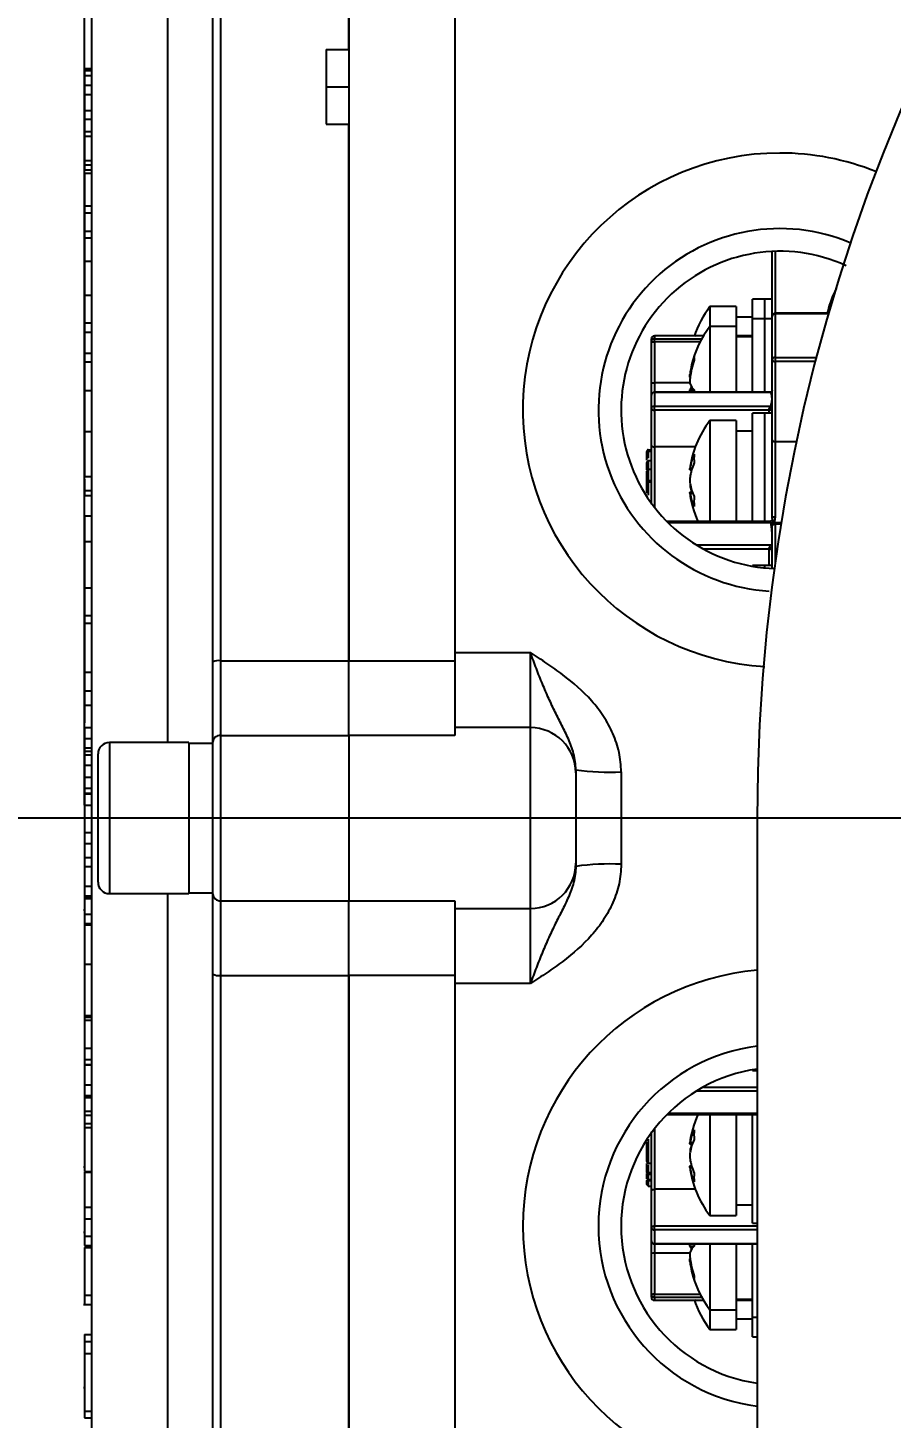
# Model space of a CAD drawing. Header units: millimetres. Extents: x 2928 to 3086, y 1537 to 1648.
# Drawn here: x 3027.52 to 3033.23, y 1616.16 to 1625.36 of the extents above; entities that cross this region are included whole.
import ezdxf

# ---------------------------------------------------------------- set-up
doc = ezdxf.new("R2010")
doc.units = ezdxf.units.MM
doc.layers.add('标注层', color=4, linetype='Continuous', lineweight=25)
doc.styles.get("Standard").update_dxf_attribs({"font": 'arial.ttf'})
doc.dimstyles.new('ISO-25', dxfattribs={"dimtxt": 2.5, "dimasz": 2.5, "dimexe": 1.25, "dimexo": 0.625, "dimtad": 1, "dimtxsty": 'Standard', "dimcen": 2.5, "dimadec": 0, "dimazin": 0, "dimtfac": 1, "dimtmove": 0, "dimatfit": 3, "dimfxl": 0, "dimarcsym": 0})

# ---------------------------------------------------------------- blocks, each defined once
blk = doc.blocks.new('*D29')
at = {"layer": 'Defpoints', "color": 0, "transparency": 16777216}
for p in [(3044.3443, 1629.1694), (3022.9219, 1620.1319), (3044.3443, 1620.1319)]:
    blk.add_point(p, dxfattribs=at)
at = {"layer": '标注层', "color": 0, "lineweight": -2, "transparency": 16777216}
for p, q in [((3022.9219, 1633.2494), (3022.9219, 1637.3294)), ((3044.3443, 1629.1694), (3020.9219, 1629.1694)), ((3022.9219, 1629.1694), (3022.9219, 1627.9616)), ((3022.9219, 1620.1319), (3022.9219, 1621.3396)), ((3044.3443, 1620.1319), (3020.9219, 1620.1319)), ((3022.9219, 1616.0519), (3022.9219, 1611.9719))]:
    blk.add_line(p, q, dxfattribs=at)
at = {"layer": '标注层', "color": 0, "transparency": 16777216}
for points in [[(3022.2419, 1633.2494), (3023.6019, 1633.2494), (3022.9219, 1629.1694)], [(3022.2419, 1616.0519), (3023.6019, 1616.0519), (3022.9219, 1620.1319)]]:
    blk.add_solid(points, dxfattribs=at)
at = {"layer": '标注层', "color": 0, "transparency": 16777216, "insert": (3022.9219, 1624.6506), "char_height": 3.5, "attachment_point": 5}
blk.add_mtext('90', dxfattribs=at)
blk = doc.blocks.new('*D30')
at = {"layer": 'Defpoints', "color": 0, "transparency": 16777216}
for p in [(3064.2143, 1637.0292), (3027.8943, 1620.2181), (3064.2143, 1619.5615)]:
    blk.add_point(p, dxfattribs=at)
at = {"layer": '标注层', "color": 0, "lineweight": -2, "transparency": 16777216}
for p, q in [((3027.8943, 1620.2181), (3027.8943, 1639.0292)), ((3064.2143, 1619.5615), (3064.2143, 1639.0292)), ((3031.9743, 1637.0292), (3060.1343, 1637.0292))]:
    blk.add_line(p, q, dxfattribs=at)
at = {"layer": '标注层', "color": 0, "transparency": 16777216}
for points in [[(3031.9743, 1637.7092), (3031.9743, 1636.3492), (3027.8943, 1637.0292)], [(3060.1343, 1637.7092), (3060.1343, 1636.3492), (3064.2143, 1637.0292)]]:
    blk.add_solid(points, dxfattribs=at)
at = {"layer": '标注层', "color": 0, "transparency": 16777216, "insert": (3046.0543, 1640.3414), "char_height": 3.5, "attachment_point": 5}
blk.add_mtext('365', dxfattribs=at)
blk = doc.blocks.new('*D31')
at = {"layer": 'Defpoints', "color": 0, "transparency": 16777216}
for p in [(3044.3443, 1620.1319), (3022.8431, 1599.1319), (3044.3443, 1599.1319)]:
    blk.add_point(p, dxfattribs=at)
at = {"layer": '标注层', "color": 0, "lineweight": -2, "transparency": 16777216}
for p, q in [((3044.3443, 1620.1319), (3020.8431, 1620.1319)), ((3022.8431, 1616.0519), (3022.8431, 1612.9429)), ((3022.8431, 1603.2119), (3022.8431, 1606.3209)), ((3044.3443, 1599.1319), (3020.8431, 1599.1319))]:
    blk.add_line(p, q, dxfattribs=at)
at = {"layer": '标注层', "color": 0, "transparency": 16777216}
for points in [[(3022.1631, 1616.0519), (3023.5231, 1616.0519), (3022.8431, 1620.1319)], [(3022.1631, 1603.2119), (3023.5231, 1603.2119), (3022.8431, 1599.1319)]]:
    blk.add_solid(points, dxfattribs=at)
at = {"layer": '标注层', "color": 0, "transparency": 16777216, "insert": (3022.8431, 1609.6319), "char_height": 3.5, "attachment_point": 5}
blk.add_mtext('210', dxfattribs=at)

msp = doc.modelspace()

# ---------------------------------------------------------------- linework, layer by layer
at = {"color": 7, "linetype": 'Continuous', "lineweight": 25}
for p, q in [((3028.7443, 1621.1654), (3028.7443, 1626.8529)), ((3028.7943, 1626.9023), (3028.7943, 1621.173)), ((3029.6443, 1626.9023), (3029.6443, 1621.173)), ((3029.6443, 1625.2167), (3029.6443, 1626.9023)), ((3030.3443, 1626.9023), (3030.3443, 1621.173)), ((3028.4443, 1626.3819), (3028.4443, 1620.6319)), ((3027.9443, 1620.1319), (3027.9443, 1625.8819)), ((3029.4943, 1625.2167), (3029.6443, 1625.2167)), ((3029.4943, 1625.2167), (3029.4943, 1624.7218)), ((3027.9443, 1625.0894), (3027.888, 1625.0894)), ((3027.8943, 1625.088), (3027.9443, 1625.088)), ((3027.8943, 1625.088), (3027.8943, 1625.0786)), ((3027.8943, 1625.0786), (3027.9443, 1625.0786)), ((3027.8943, 1625.0786), (3027.8943, 1625.0457)), ((3027.8943, 1625.0457), (3027.8943, 1624.9802)), ((3027.8943, 1625.0457), (3027.9443, 1625.0457)), ((3027.8943, 1624.9802), (3027.9443, 1624.9802)), ((3027.8943, 1624.9802), (3027.8943, 1624.9192)), ((3027.8943, 1624.9192), (3027.9443, 1624.9192)), ((3027.8943, 1624.9192), (3027.8943, 1624.8128)), ((3029.4943, 1624.9689), (3029.6443, 1624.9689)), ((3027.8943, 1624.8128), (3027.9443, 1624.8128)), ((3027.8943, 1624.8128), (3027.8943, 1624.755)), ((3027.8943, 1624.755), (3027.9443, 1624.755)), ((3027.8943, 1624.755), (3027.8943, 1624.6743)), ((3029.4943, 1624.7218), (3029.6443, 1624.7218)), ((3029.6443, 1621.173), (3029.6443, 1624.7218)), ((3027.8943, 1624.6743), (3027.8943, 1624.6437)), ((3027.8943, 1624.6743), (3027.9443, 1624.6743)), ((3027.8943, 1624.6437), (3027.8943, 1624.4829)), ((3027.8943, 1624.6437), (3027.9443, 1624.6437)), ((3027.8943, 1624.4829), (3027.9443, 1624.4829)), ((3027.8943, 1624.4829), (3027.8943, 1624.4549)), ((3027.8943, 1624.4549), (3027.9443, 1624.4549)), ((3027.8943, 1624.4549), (3027.8943, 1624.4193)), ((3027.9443, 1624.4193), (3027.888, 1624.4193)), ((3027.8943, 1624.399), (3027.9443, 1624.399)), ((3027.8943, 1624.1825), (3027.9443, 1624.1825)), ((3027.8943, 1624.1825), (3027.8943, 1624.1359)), ((3027.8943, 1624.1359), (3027.9443, 1624.1359)), ((3027.8943, 1624.1359), (3027.8943, 1624.0156)), ((3027.8943, 1624.0156), (3027.9443, 1624.0156)), ((3027.8943, 1624.0156), (3027.8943, 1623.9709)), ((3027.8943, 1623.9709), (3027.9443, 1623.9709)), ((3027.8943, 1623.9709), (3027.8943, 1623.8171)), ((3027.8943, 1623.9274), (3027.888, 1623.9274)), ((3027.888, 1623.9038), (3027.8943, 1623.9038)), ((3032.4443, 1623.4708), (3032.4443, 1623.8807)), ((3032.4643, 1623.8815), (3032.4643, 1623.4719)), ((3027.8943, 1623.8171), (3027.8943, 1623.5907)), ((3027.8943, 1623.8171), (3027.9443, 1623.8171)), ((3027.8943, 1623.5907), (3027.9443, 1623.5907)), ((3027.8943, 1623.5907), (3027.8943, 1623.4078)), ((3032.2043, 1623.5155), (3032.0319, 1623.5155)), ((3032.0319, 1623.5155), (3032.0319, 1623.3851)), ((3032.2043, 1623.5155), (3032.2043, 1623.3851)), ((3032.3943, 1623.5655), (3032.3143, 1623.5655)), ((3032.3143, 1623.4351), (3032.3143, 1623.5655)), ((3032.4443, 1623.5655), (3032.3943, 1623.5655)), ((3032.3943, 1623.4351), (3032.3943, 1623.5655)), ((3032.3143, 1623.4455), (3032.2043, 1623.4455)), ((3032.3943, 1623.4351), (3032.3143, 1623.4351)), ((3032.3143, 1622.9498), (3032.3143, 1623.4351)), ((3032.4443, 1623.4351), (3032.3943, 1623.4351)), ((3032.3943, 1623.413), (3032.3943, 1623.4351)), ((3032.3943, 1622.9498), (3032.3943, 1623.4351)), ((3032.3943, 1622.9498), (3032.3943, 1623.413)), ((3032.4443, 1623.4519), (3032.4443, 1623.4708)), ((3032.4443, 1623.1652), (3032.4443, 1623.4519)), ((3032.8184, 1623.4719), (3032.4643, 1623.4719)), ((3032.4643, 1623.4719), (3032.4643, 1623.4674)), ((3032.4643, 1623.4674), (3032.4643, 1623.1794)), ((3032.8171, 1623.4674), (3032.4643, 1623.4674)), ((3027.8943, 1623.4078), (3027.9443, 1623.4078)), ((3027.8943, 1623.4078), (3027.8943, 1623.3457)), ((3027.8943, 1623.3457), (3027.9443, 1623.3457)), ((3027.8943, 1623.3457), (3027.8943, 1623.2067)), ((3031.9888, 1623.3226), (3031.6643, 1623.3226)), ((3031.6643, 1623.3226), (3031.6643, 1623.3036)), ((3031.9887, 1623.3226), (3031.6643, 1623.3226)), ((3031.6643, 1623.3226), (3031.6643, 1623.3226)), ((3032.2043, 1623.3851), (3032.0319, 1623.3851)), ((3032.0319, 1623.3851), (3032.0319, 1622.9498)), ((3032.2043, 1623.3851), (3032.2043, 1622.9498)), ((3032.3143, 1623.3226), (3032.2043, 1623.3226)), ((3032.3143, 1623.3226), (3032.2043, 1623.3226)), ((3031.6443, 1623.2838), (3031.6443, 1623.3026)), ((3031.6443, 1623.0123), (3031.6443, 1623.2838)), ((3031.6643, 1623.2827), (3031.6643, 1623.3036)), ((3031.6643, 1623.3036), (3031.9777, 1623.3036)), ((3031.6643, 1623.2827), (3031.6643, 1623.0112)), ((3031.9664, 1623.2827), (3031.6643, 1623.2827)), ((3032.3143, 1623.3151), (3032.2043, 1623.3151)), ((3027.8943, 1623.2067), (3027.8943, 1623.1496)), ((3027.8943, 1623.2067), (3027.9443, 1623.2067)), ((3027.8943, 1623.1496), (3027.9443, 1623.1496)), ((3027.8943, 1623.1496), (3027.8943, 1622.9597)), ((3032.4443, 1622.6339), (3032.4443, 1623.1652)), ((3032.4643, 1623.1794), (3032.4643, 1623.1526)), ((3032.4643, 1623.1794), (3032.7377, 1623.1794)), ((3032.4643, 1623.1526), (3032.4643, 1622.6213)), ((3032.7307, 1623.1526), (3032.4643, 1623.1526)), ((3031.8991, 1623.0483), (3031.9008, 1623.0483)), ((3031.9, 1623.069), (3031.9039, 1623.069)), ((3027.8943, 1622.9597), (3027.9443, 1622.9597)), ((3027.8943, 1622.9597), (3027.8943, 1622.6884)), ((3031.6443, 1622.9291), (3031.6443, 1623.0123)), ((3031.6643, 1623.0112), (3031.6643, 1622.9498)), ((3031.8989, 1623.0112), (3031.6643, 1623.0112)), ((3031.9, 1622.9661), (3031.9263, 1622.9661)), ((3031.6443, 1622.8396), (3031.6443, 1622.9298)), ((3032.4295, 1622.9498), (3031.6643, 1622.9498)), ((3031.6643, 1622.9474), (3031.6643, 1622.9498)), ((3031.6643, 1622.9474), (3031.6643, 1622.8567)), ((3032.4354, 1622.9474), (3031.6643, 1622.9474)), ((3031.6443, 1622.5974), (3031.6443, 1622.8396)), ((3031.6643, 1622.8305), (3031.6643, 1622.8567)), ((3031.6643, 1622.8567), (3032.4354, 1622.8567)), ((3032.4243, 1622.8305), (3031.6643, 1622.8305)), ((3031.6643, 1622.8305), (3031.6643, 1622.5883)), ((3032.3943, 1622.8113), (3032.3143, 1622.8113)), ((3032.3143, 1622.0933), (3032.3143, 1622.8113)), ((3032.4443, 1622.8113), (3032.3943, 1622.8113)), ((3032.3943, 1622.6957), (3032.3943, 1622.8113)), ((3032.3943, 1622.0933), (3032.3943, 1622.8113)), ((3032.4243, 1622.8305), (3032.4243, 1622.8395)), ((3032.4243, 1622.8113), (3032.4243, 1622.8305)), ((3027.8943, 1622.6884), (3027.9443, 1622.6884)), ((3027.8943, 1622.6884), (3027.8943, 1622.391)), ((3032.2043, 1622.7613), (3032.0319, 1622.7613)), ((3032.0319, 1622.7613), (3032.0319, 1622.0933)), ((3032.2043, 1622.7613), (3032.2043, 1622.0933)), ((3032.3143, 1622.6913), (3032.2043, 1622.6913)), ((3032.3943, 1622.0933), (3032.3943, 1622.6957)), ((3031.6443, 1622.2077), (3031.6443, 1622.5974)), ((3031.6643, 1622.5883), (3031.6643, 1622.1888)), ((3031.9352, 1622.5883), (3031.6643, 1622.5883)), ((3032.4443, 1622.1186), (3032.4443, 1622.6339)), ((3032.4643, 1622.6213), (3032.4643, 1622.1258)), ((3032.6053, 1622.6213), (3032.4643, 1622.6213)), ((3031.6243, 1622.5684), (3031.6204, 1622.5676)), ((3031.6243, 1622.5684), (3031.6443, 1622.5684)), ((3031.6243, 1622.5602), (3031.6443, 1622.5602)), ((3031.6443, 1622.4944), (3031.6243, 1622.4944)), ((3031.6243, 1622.4398), (3031.6143, 1622.4268)), ((3031.6143, 1622.3595), (3031.6143, 1622.4268)), ((3031.6243, 1622.4398), (3031.6243, 1622.3652)), ((3031.6243, 1622.4398), (3031.6443, 1622.4398)), ((3031.8986, 1622.4358), (3031.911, 1622.4358)), ((3031.9, 1622.4458), (3031.9141, 1622.4458)), ((3027.8943, 1622.391), (3027.9443, 1622.391)), ((3027.8943, 1622.3734), (3027.8943, 1622.2993)), ((3031.6243, 1622.3652), (3031.6205, 1622.3645)), ((3031.6243, 1622.3652), (3031.6443, 1622.3652)), ((3031.6243, 1622.3575), (3031.6443, 1622.3575)), ((3031.9016, 1622.3358), (3031.9, 1622.3358)), ((3027.8943, 1622.2993), (3027.9443, 1622.2993)), ((3027.8943, 1622.265), (3027.9443, 1622.265)), ((3031.9158, 1622.2868), (3031.8986, 1622.2868)), ((3031.9189, 1622.2791), (3031.9, 1622.2791)), ((3027.8943, 1622.1319), (3027.8943, 1621.962)), ((3027.8943, 1622.1319), (3027.9443, 1622.1319)), ((3032.4643, 1622.1258), (3032.457, 1622.079)), ((3032.4248, 1622.0933), (3031.748, 1622.0933)), ((3032.4354, 1622.0855), (3031.7557, 1622.0855)), ((3032.4248, 1622.0933), (3032.4243, 1622.0932)), ((3032.4443, 1622.1129), (3032.4443, 1622.1186)), ((3032.4443, 1621.7831), (3032.4443, 1622.0662)), ((3032.5045, 1622.0862), (3032.4643, 1622.0862)), ((3032.4643, 1622.0862), (3032.4643, 1622.0753)), ((3032.4643, 1622.0753), (3032.4643, 1621.8247)), ((3032.5027, 1622.0753), (3032.4643, 1622.0753)), ((3027.8943, 1621.962), (3027.9443, 1621.962)), ((3027.8943, 1621.962), (3027.8943, 1621.6546)), ((3031.9424, 1621.9386), (3032.4354, 1621.9386)), ((3032.4243, 1621.9118), (3031.9884, 1621.9118)), ((3032.4243, 1621.9118), (3032.4243, 1621.9191)), ((3032.4243, 1621.8021), (3032.4243, 1621.9118)), ((3032.3943, 1621.8021), (3032.3143, 1621.8021)), ((3032.3143, 1621.7974), (3032.3143, 1621.8021)), ((3032.4443, 1621.8021), (3032.3943, 1621.8021)), ((3032.3943, 1621.7867), (3032.3943, 1621.8021)), ((3027.8943, 1621.6546), (3027.9443, 1621.6546)), ((3027.8943, 1621.6546), (3027.8943, 1621.4711)), ((3027.8943, 1621.4711), (3027.9443, 1621.4711)), ((3027.8943, 1621.4711), (3027.8943, 1621.4205)), ((3027.8943, 1621.4205), (3027.8943, 1621.0978)), ((3027.8943, 1621.4205), (3027.9443, 1621.4205)), ((3030.3443, 1621.2268), (3030.8443, 1621.2268)), ((3030.8443, 1620.7299), (3030.8443, 1621.2268)), ((3028.7443, 1620.6335), (3028.7443, 1621.1654)), ((3028.7943, 1621.173), (3028.7943, 1620.6791)), ((3028.7943, 1621.173), (3029.6443, 1621.173)), ((3029.6443, 1621.173), (3030.3443, 1621.173)), ((3029.6443, 1620.6791), (3029.6443, 1621.173)), ((3030.3443, 1621.173), (3030.3443, 1620.6791)), ((3027.8943, 1621.0978), (3027.9443, 1621.0978)), ((3027.8943, 1621.0978), (3027.8943, 1620.9743)), ((3027.8943, 1620.9743), (3027.9443, 1620.9743)), ((3027.888, 1620.9192), (3027.8943, 1620.9192)), ((3027.8943, 1620.901), (3027.8943, 1620.8967)), ((3027.8943, 1620.8792), (3027.9443, 1620.8792)), ((3027.8943, 1620.7306), (3027.8943, 1620.6578)), ((3027.8943, 1620.7306), (3027.9443, 1620.7306)), ((3027.8943, 1620.6578), (3027.9443, 1620.6578)), ((3027.8943, 1620.6578), (3027.8943, 1620.5962)), ((3028.7943, 1620.6791), (3028.7943, 1619.5847)), ((3028.7943, 1620.6791), (3029.6443, 1620.6791)), ((3030.3443, 1620.6791), (3029.6443, 1620.6791)), ((3029.6443, 1620.6791), (3029.6443, 1619.5847)), ((3030.8443, 1620.7299), (3030.3443, 1620.7299)), ((3030.8443, 1619.5339), (3030.8443, 1620.7299)), ((3027.8943, 1620.5962), (3027.9443, 1620.5962)), ((3027.8943, 1620.5962), (3027.8943, 1620.5503)), ((3027.8943, 1620.5787), (3027.8943, 1620.5737)), ((3027.8943, 1620.5737), (3027.9443, 1620.5737)), ((3028.5843, 1620.6319), (3028.0593, 1620.6319)), ((3028.0593, 1620.6319), (3028.0593, 1619.6319)), ((3028.5843, 1620.6319), (3028.5843, 1619.6319)), ((3028.7443, 1620.6259), (3028.5843, 1620.6259)), ((3028.7443, 1619.6303), (3028.7443, 1620.6335)), ((3027.8943, 1620.5503), (3027.9443, 1620.5503)), ((3027.8943, 1620.5503), (3027.8943, 1620.4807)), ((3027.8943, 1620.4807), (3027.9443, 1620.4807)), ((3027.8943, 1620.4807), (3027.8943, 1620.4029)), ((3027.9843, 1619.7069), (3027.9843, 1620.5569)), ((3027.8943, 1620.4029), (3027.9443, 1620.4029)), ((3027.8943, 1620.4029), (3027.8943, 1620.3293)), ((3031.1443, 1620.4517), (3031.1443, 1620.4309)), ((3031.1443, 1620.4309), (3031.1443, 1619.8329)), ((3031.4443, 1620.4376), (3031.4443, 1619.8261)), ((3027.8943, 1620.3293), (3027.9443, 1620.3293)), ((3027.8943, 1620.3293), (3027.8943, 1620.2976)), ((3027.8943, 1620.2976), (3027.8943, 1620.2915)), ((3027.8943, 1620.2976), (3027.9443, 1620.2976)), ((3027.8943, 1620.2915), (3027.8943, 1620.2181)), ((3027.8943, 1620.2915), (3027.9443, 1620.2915)), ((3027.8943, 1620.2181), (3027.9443, 1620.2181)), ((3027.8943, 1620.2181), (3027.8943, 1620.0362)), ((3027.9443, 1614.3819), (3027.9443, 1620.1319)), ((3032.3443, 1620.1319), (3032.3443, 1601.1319)), ((3027.8943, 1620.0362), (3027.9443, 1620.0362)), ((3027.8943, 1620.0362), (3027.8943, 1619.9628)), ((3027.8943, 1619.9628), (3027.9443, 1619.9628)), ((3027.8943, 1619.9628), (3027.8943, 1619.87)), ((3027.8943, 1619.87), (3027.9443, 1619.87)), ((3027.8943, 1619.87), (3027.8943, 1619.812)), ((3031.1443, 1619.8329), (3031.1443, 1619.812)), ((3027.8943, 1619.812), (3027.8943, 1619.6802)), ((3027.8943, 1619.812), (3027.9443, 1619.812)), ((3027.8943, 1619.6802), (3027.9443, 1619.6802)), ((3027.8943, 1619.6802), (3027.8943, 1619.617)), ((3027.8943, 1619.617), (3027.9443, 1619.617)), ((3027.8943, 1619.617), (3027.8943, 1619.6061)), ((3027.8943, 1619.6061), (3027.9443, 1619.6061)), ((3027.8943, 1619.6061), (3027.8943, 1619.5998)), ((3027.8943, 1619.5998), (3027.9443, 1619.5998)), ((3027.8943, 1619.5998), (3027.8943, 1619.4968)), ((3028.0593, 1619.6319), (3028.5843, 1619.6319)), ((3028.4443, 1619.6319), (3028.4443, 1613.8819)), ((3028.5843, 1619.6379), (3028.7443, 1619.6379)), ((3028.7443, 1619.0983), (3028.7443, 1619.6303)), ((3028.7943, 1619.5847), (3029.6443, 1619.5847)), ((3028.7943, 1619.5847), (3028.7943, 1619.0907)), ((3029.6443, 1619.5847), (3030.3443, 1619.5847)), ((3029.6443, 1619.0907), (3029.6443, 1619.5847)), ((3030.3443, 1619.5847), (3030.3443, 1619.0907)), ((3027.8943, 1619.5222), (3027.888, 1619.5222)), ((3027.8943, 1619.4968), (3027.9443, 1619.4968)), ((3027.8943, 1619.4968), (3027.8943, 1619.4335)), ((3030.3443, 1619.5339), (3030.8443, 1619.5339)), ((3030.8443, 1619.037), (3030.8443, 1619.5339)), ((3027.8943, 1619.4335), (3027.9443, 1619.4335)), ((3027.8943, 1619.4335), (3027.8943, 1619.4263)), ((3027.8943, 1619.4263), (3027.9443, 1619.4263)), ((3027.8943, 1619.4263), (3027.8943, 1619.1653)), ((3027.8943, 1619.1653), (3027.9443, 1619.1653)), ((3027.8943, 1619.1653), (3027.8943, 1618.8249)), ((3028.7443, 1613.4109), (3028.7443, 1619.0983)), ((3028.7943, 1619.0907), (3029.6443, 1619.0907)), ((3028.7943, 1619.0907), (3028.7943, 1613.3615)), ((3030.3443, 1619.0907), (3029.6443, 1619.0907)), ((3029.6443, 1619.0907), (3029.6443, 1613.3615)), ((3029.6443, 1615.542), (3029.6443, 1619.0907)), ((3030.3443, 1619.0907), (3030.3443, 1613.3615)), ((3030.8443, 1619.037), (3030.3443, 1619.037)), ((3027.8943, 1618.8249), (3027.9443, 1618.8249)), ((3027.8943, 1618.8249), (3027.8943, 1618.8139)), ((3027.8943, 1618.8139), (3027.9443, 1618.8139)), ((3027.8943, 1618.8139), (3027.8943, 1618.7938)), ((3027.8943, 1618.7938), (3027.9443, 1618.7938)), ((3027.8943, 1618.7938), (3027.8943, 1618.6104)), ((3027.8943, 1618.6104), (3027.9443, 1618.6104)), ((3027.8943, 1618.6104), (3027.8943, 1618.5351)), ((3027.8943, 1618.5351), (3027.9443, 1618.5351)), ((3027.8943, 1618.5351), (3027.8943, 1618.5023)), ((3027.8943, 1618.5023), (3027.9443, 1618.5023)), ((3027.8943, 1618.5023), (3027.8943, 1618.4994)), ((3027.8943, 1618.4994), (3027.9443, 1618.4994)), ((3027.8943, 1618.4994), (3027.8943, 1618.3663)), ((3032.3143, 1618.4617), (3032.3143, 1618.4663)), ((3032.3143, 1618.4617), (3032.3443, 1618.4617)), ((3027.8943, 1618.3663), (3027.9443, 1618.3663)), ((3027.8943, 1618.3663), (3027.8943, 1618.2969)), ((3027.8943, 1618.2969), (3027.9443, 1618.2969)), ((3027.8943, 1618.2969), (3027.8943, 1618.2838)), ((3027.8943, 1618.2838), (3027.9443, 1618.2838)), ((3027.8943, 1618.2838), (3027.8943, 1618.1921)), ((3032.3443, 1618.3252), (3031.9424, 1618.3252)), ((3031.9884, 1618.352), (3032.3443, 1618.352)), ((3027.8943, 1618.1921), (3027.9443, 1618.1921)), ((3027.8943, 1618.1921), (3027.8943, 1618.1655)), ((3031.748, 1618.1705), (3032.3443, 1618.1705)), ((3031.7557, 1618.1783), (3032.3443, 1618.1783)), ((3032.0319, 1618.1705), (3032.0319, 1617.5024)), ((3032.2043, 1618.1705), (3032.2043, 1617.5024)), ((3032.3143, 1617.4524), (3032.3143, 1618.1705)), ((3027.8943, 1618.1655), (3027.9443, 1618.1655)), ((3027.8943, 1618.1655), (3027.8943, 1618.1113)), ((3027.8943, 1618.1113), (3027.9443, 1618.1113)), ((3027.8943, 1618.1113), (3027.8943, 1618.0846)), ((3027.8943, 1618.0846), (3027.9443, 1618.0846)), ((3027.8943, 1618.0846), (3027.8943, 1617.7923)), ((3031.6443, 1617.6664), (3031.6443, 1618.0558)), ((3031.6643, 1618.075), (3031.6643, 1617.6755)), ((3031.9, 1617.9847), (3031.9189, 1617.9847)), ((3031.8986, 1617.977), (3031.9158, 1617.977)), ((3031.9, 1617.928), (3031.9016, 1617.928)), ((3027.8943, 1617.8217), (3027.888, 1617.8217)), ((3031.6143, 1617.7931), (3031.6143, 1617.8467)), ((3031.6243, 1617.849), (3031.6443, 1617.849)), ((3031.6243, 1617.8381), (3031.6243, 1617.786)), ((3031.911, 1617.8279), (3031.8986, 1617.8279)), ((3031.9141, 1617.818), (3031.9, 1617.818)), ((3027.8943, 1617.7923), (3027.9443, 1617.7923)), ((3027.8943, 1617.7898), (3027.9443, 1617.7898)), ((3031.6143, 1617.7877), (3031.6143, 1617.7931)), ((3031.6243, 1617.786), (3031.6143, 1617.7931)), ((3031.6243, 1617.7754), (3031.6143, 1617.7877)), ((3031.6143, 1617.7443), (3031.6143, 1617.78)), ((3031.6243, 1617.7327), (3031.6143, 1617.7232)), ((3031.6143, 1617.7232), (3031.6143, 1617.7313)), ((3031.6143, 1617.7063), (3031.6143, 1617.7232)), ((3031.6243, 1617.786), (3031.6243, 1617.7754)), ((3031.6243, 1617.786), (3031.6443, 1617.786)), ((3031.6243, 1617.7754), (3031.6443, 1617.7754)), ((3031.6243, 1617.7754), (3031.6243, 1617.7402)), ((3031.6243, 1617.7402), (3031.6443, 1617.7402)), ((3031.6243, 1617.7402), (3031.6243, 1617.7327)), ((3031.6243, 1617.7327), (3031.6243, 1617.6958)), ((3031.6243, 1617.7327), (3031.6443, 1617.7327)), ((3031.6243, 1617.6958), (3031.6143, 1617.7063)), ((3031.6243, 1617.6958), (3031.6443, 1617.6958)), ((3031.6443, 1617.4241), (3031.6443, 1617.6664)), ((3031.6643, 1617.6755), (3031.6643, 1617.4332)), ((3031.9352, 1617.6755), (3031.6643, 1617.6755)), ((3027.8943, 1617.5584), (3027.9443, 1617.5584)), ((3027.8943, 1617.5584), (3027.8943, 1617.4812)), ((3032.2043, 1617.5724), (3032.3143, 1617.5724)), ((3027.8943, 1617.4812), (3027.9443, 1617.4812)), ((3027.8943, 1617.4812), (3027.8943, 1617.3647)), ((3031.6643, 1617.4071), (3031.6643, 1617.4332)), ((3031.6643, 1617.4332), (3032.3443, 1617.4332)), ((3032.0319, 1617.5024), (3032.2043, 1617.5024)), ((3032.3143, 1617.4524), (3032.3443, 1617.4524)), ((3027.8943, 1617.3896), (3027.888, 1617.3896)), ((3027.8943, 1617.3647), (3027.9443, 1617.3647)), ((3027.8943, 1617.3647), (3027.8943, 1617.3036)), ((3031.6443, 1617.3339), (3031.6443, 1617.4241)), ((3031.6643, 1617.4071), (3031.6643, 1617.3163)), ((3032.3443, 1617.4071), (3031.6643, 1617.4071)), ((3027.8943, 1617.3036), (3027.9443, 1617.3036)), ((3027.8943, 1617.2897), (3027.9443, 1617.2897)), ((3031.6443, 1617.2515), (3031.6443, 1617.3347)), ((3031.6443, 1616.98), (3031.6443, 1617.2515)), ((3031.6643, 1617.3163), (3032.3443, 1617.3163)), ((3031.6643, 1617.3139), (3031.6643, 1617.3163)), ((3031.6643, 1617.3139), (3032.3443, 1617.3139)), ((3031.6643, 1617.3139), (3031.6643, 1617.2525)), ((3031.6643, 1617.2525), (3031.6643, 1616.9811)), ((3031.8989, 1617.2525), (3031.6643, 1617.2525)), ((3031.9263, 1617.2977), (3031.9, 1617.2977)), ((3032.0319, 1617.3139), (3032.0319, 1616.8787)), ((3032.2043, 1617.3139), (3032.2043, 1616.8787)), ((3032.3143, 1616.8287), (3032.3143, 1617.3139)), ((3031.9008, 1617.2155), (3031.8991, 1617.2155)), ((3031.9039, 1617.1947), (3031.9, 1617.1947)), ((3027.8943, 1616.975), (3027.9443, 1616.975)), ((3031.6443, 1616.9611), (3031.6443, 1616.98)), ((3031.6643, 1616.9602), (3031.6643, 1616.9811)), ((3031.6643, 1616.9811), (3031.9664, 1616.9811)), ((3027.888, 1616.9144), (3027.9443, 1616.9144)), ((3031.6643, 1616.9602), (3031.6643, 1616.9412)), ((3031.9777, 1616.9602), (3031.6643, 1616.9602)), ((3031.6643, 1616.9412), (3031.9887, 1616.9412)), ((3031.6643, 1616.9411), (3031.6643, 1616.9412)), ((3031.6643, 1616.9411), (3031.9888, 1616.9411)), ((3032.2043, 1616.9487), (3032.3143, 1616.9487)), ((3032.2043, 1616.9412), (3032.3143, 1616.9412)), ((3032.2043, 1616.9411), (3032.3143, 1616.9411)), ((3032.0319, 1616.8787), (3032.2043, 1616.8787)), ((3032.0319, 1616.8787), (3032.0319, 1616.7483)), ((3032.2043, 1616.8787), (3032.2043, 1616.7483)), ((3032.2043, 1616.8183), (3032.3143, 1616.8183)), ((3032.3143, 1616.8287), (3032.3443, 1616.8287)), ((3032.3143, 1616.6983), (3032.3143, 1616.8287)), ((3027.8943, 1616.7156), (3027.9443, 1616.7156)), ((3027.8943, 1616.7156), (3027.8943, 1616.6679)), ((3032.0319, 1616.7483), (3032.2043, 1616.7483)), ((3032.3143, 1616.6983), (3032.3443, 1616.6983)), ((3027.8943, 1616.6679), (3027.9443, 1616.6679)), ((3027.8943, 1616.6679), (3027.8943, 1616.5902)), ((3027.8943, 1616.5902), (3027.9443, 1616.5902)), ((3027.8943, 1616.5902), (3027.8943, 1616.2084)), ((3027.8943, 1616.362), (3027.888, 1616.362)), ((3027.8943, 1616.2084), (3027.9443, 1616.2084)), ((3027.8943, 1616.2084), (3027.8943, 1616.1638)), ((3027.8943, 1616.1638), (3027.9443, 1616.1638))]:
    msp.add_line(p, q, dxfattribs=at)
at = {"color": 7, "linetype": 'Continuous', "lineweight": 25, "flags": 128}
for points in [[(3032.4443, 1623.4708), (3032.4446, 1623.4698), (3032.4458, 1623.4688), (3032.4476, 1623.4679), (3032.4501, 1623.4671), (3032.451, 1623.4669)], [(3032.4443, 1623.1652), (3032.4446, 1623.1628), (3032.4458, 1623.1604), (3032.4476, 1623.1582), (3032.4501, 1623.1563), (3032.4531, 1623.1548), (3032.4566, 1623.1536), (3032.4604, 1623.1529), (3032.4643, 1623.1526)], [(3031.9276, 1622.9649), (3031.927, 1622.9543), (3031.9268, 1622.9498)], [(3031.6443, 1622.8396), (3031.6446, 1622.8379), (3031.6458, 1622.8362), (3031.6476, 1622.8346), (3031.6501, 1622.8332), (3031.6531, 1622.8321), (3031.6566, 1622.8312), (3031.6604, 1622.8307), (3031.6643, 1622.8305)], [(3032.4443, 1622.8215), (3032.4439, 1622.8232), (3032.4427, 1622.8249), (3032.4409, 1622.8265), (3032.4384, 1622.8279), (3032.4354, 1622.829), (3032.4319, 1622.8299), (3032.4282, 1622.8304), (3032.4243, 1622.8305)], [(3031.6443, 1622.5974), (3031.6446, 1622.5956), (3031.6458, 1622.5939), (3031.6476, 1622.5923), (3031.6501, 1622.591), (3031.6531, 1622.5898), (3031.6566, 1622.589), (3031.6604, 1622.5885), (3031.6643, 1622.5883)], [(3032.4443, 1622.6339), (3032.4446, 1622.6315), (3032.4458, 1622.6291), (3032.4476, 1622.6269), (3032.4501, 1622.625), (3032.4531, 1622.6235), (3032.4566, 1622.6223), (3032.4604, 1622.6216), (3032.4643, 1622.6213)], [(3032.4443, 1622.1186), (3032.4446, 1622.12), (3032.4458, 1622.1214), (3032.4476, 1622.1226), (3032.4501, 1622.1237), (3032.4531, 1622.1246), (3032.4566, 1622.1253), (3032.4604, 1622.1257), (3032.4643, 1622.1258)], [(3032.4643, 1622.0753), (3032.4604, 1622.0751), (3032.4566, 1622.0746), (3032.4531, 1622.0737), (3032.4501, 1622.0726), (3032.4476, 1622.0712), (3032.4458, 1622.0697), (3032.4446, 1622.068), (3032.4443, 1622.0662)], [(3031.6443, 1617.6664), (3031.6446, 1617.6681), (3031.6458, 1617.6698), (3031.6476, 1617.6714), (3031.6501, 1617.6728), (3031.6531, 1617.6739), (3031.6566, 1617.6748), (3031.6604, 1617.6753), (3031.6643, 1617.6755)], [(3031.6443, 1617.4241), (3031.6446, 1617.4259), (3031.6458, 1617.4276), (3031.6476, 1617.4292), (3031.6501, 1617.4306), (3031.6531, 1617.4317), (3031.6566, 1617.4325), (3031.6604, 1617.433), (3031.6643, 1617.4332)], [(3031.9268, 1617.3139), (3031.927, 1617.3095), (3031.9276, 1617.2989)]]:
    msp.add_lwpolyline(points, dxfattribs=at)
at = {"color": 7, "linetype": 'Continuous', "lineweight": 25}
for centre, radius, start, end in [((3044.3443, 1620.1319), 12, 90, 180), ((3032.4943, 1622.8319), 1.7, 90, 266.62771), ((3032.4943, 1622.8319), 1.7, 68.04739, 90), ((3032.4943, 1622.8319), 1.2, 66.99007, 266.65585), ((3032.4943, 1622.8319), 1.05, 65.36653, 268.36275), ((3033.4443, 1623.3362), 0.65, 152.65404, 167.34635), ((3032.5443, 1623.1155), 0.65, 142.02013, 161.85327), ((3033.3879, 1623.3488), 0.5923, 161.09674, 168.62967), ((3033.3889, 1623.3213), 0.5933, 161.10071, 165.92805), ((3032.8969, 1623.5271), 0.0706, 168.90065, 191.09935), ((3032.4643, 1623.4519), 0.02, 90, 180), ((3032.4623, 1623.4493), 0.0182, 83.71492, 171.88672), ((3031.6643, 1623.3026), 0.02, 90, 180), ((3031.6642, 1623.3026), 0.02, 89.91655, 179.91631), ((3032.5443, 1622.9851), 0.65, 142.02013, 167.34635), ((3031.6642, 1623.2837), 0.0199, 89.74664, 179.74438), ((3031.6593, 1623.379), 0.0965, 261.04481, 272.9634), ((3032.4867, 1622.9981), 0.591, 161.0898, 173.10187), ((3032.4867, 1622.9709), 0.591, 161.0898, 173.10187), ((3031.9969, 1623.176), 0.0706, 168.90065, 191.09935), ((3032.4618, 1623.1617), 0.0179, 81.99056, 168.66172), ((3031.6593, 1623.1075), 0.0965, 261.04481, 272.9634), ((3031.9988, 1623.0444), 0.1067, 202.20854, 228.16825), ((3031.98, 1622.9357), 0.0856, 146.51939, 159.23176), ((3031.6643, 1622.9298), 0.02, 90, 180), ((3031.6631, 1622.9286), 0.0189, 86.57733, 176.10932), ((3032.4341, 1622.9702), 0.0228, 273.26667, 296.52548), ((3031.6629, 1622.838), 0.0187, 85.78273, 175.04549), ((3032.4369, 1622.8784), 0.0218, 266.07981, 289.81203), ((3032.5443, 1622.3613), 0.65, 142.02013, 173.33977), ((3031.6243, 1622.4844), 0.01, 90.56067, 180.0148), ((3032.2742, 1622.3872), 0.3788, 156.21429, 171.10291), ((3032.2553, 1622.5105), 0.329, 174.86565, 185.13435), ((3032.2742, 1622.3283), 0.3788, 156.21429, 171.10291), ((3032.2112, 1622.3989), 0.3159, 189.92214, 206.15221), ((3032.2663, 1622.3926), 0.3707, 188.81417, 196.57739), ((3032.5443, 1622.3613), 0.65, 186.64241, 204.35382), ((3032.2112, 1622.3335), 0.3159, 189.92214, 206.15221), ((3032.3319, 1622.227), 0.4057, 175.37662, 184.62338), ((3032.4328, 1622.1155), 0.0301, 274.85149, 301.20958), ((3032.4643, 1622.0662), 0.02, 90, 180), ((3032.4262, 1621.8937), 0.0182, 8.04849, 96.24667), ((3032.4387, 1621.97), 0.0316, 263.94459, 280.10526), ((3028.782, 1621.0851), 0.0888, 82.09459, 115.19018), ((3028.7921, 1620.6312), 0.048, 87.48491, 177.24191), ((3030.8448, 1620.4304), 0.2995, 0.0971, 90.09677), ((3028.0593, 1620.5569), 0.075, 90, 180), ((3031.3694, 1622.0427), 1.6068, 261.94439, 272.66944), ((3030.8448, 1619.8334), 0.2995, 269.90323, 359.9029), ((3031.3694, 1618.2211), 1.6068, 87.33056, 98.05561), ((3028.0593, 1619.7069), 0.075, 180, 270), ((3028.7921, 1619.6326), 0.048, 182.75809, 272.51509), ((3028.782, 1619.1787), 0.0888, 244.80982, 277.90541), ((3032.4943, 1617.4319), 1.7, 95.06209, 264.93791), ((3032.4943, 1617.4319), 1.2, 97.18076, 262.81924), ((3032.4943, 1617.4319), 1.05, 98.21321, 261.78679), ((3032.5443, 1617.9024), 0.65, 155.64618, 173.35662), ((3032.2112, 1617.9302), 0.3159, 153.84779, 170.07786), ((3032.2112, 1617.8648), 0.3159, 153.84779, 170.07786), ((3032.3319, 1618.0368), 0.4057, 175.37662, 184.62338), ((3032.2667, 1617.8711), 0.3711, 163.42691, 171.18152), ((3031.6243, 1617.859), 0.01, 179.99999, 270.47123), ((3032.5443, 1617.9024), 0.65, 186.6172, 217.97987), ((3032.2742, 1617.9355), 0.3788, 188.89709, 203.78571), ((3032.2742, 1617.8766), 0.3788, 188.89709, 203.78571), ((3032.2553, 1617.7533), 0.329, 174.86565, 185.13435), ((3031.6629, 1617.4258), 0.0187, 184.95451, 274.21727), ((3031.6643, 1617.3339), 0.02, 180, 270), ((3031.6631, 1617.3352), 0.0189, 183.89068, 273.42267), ((3031.6593, 1617.1562), 0.0965, 87.0366, 98.95519), ((3031.9988, 1617.2194), 0.1067, 131.83175, 157.79146), ((3031.9811, 1617.3286), 0.0868, 200.81924, 215.09185), ((3032.4867, 1617.2929), 0.591, 186.89813, 198.9102), ((3032.4867, 1617.2657), 0.591, 186.89813, 198.9102), ((3032.5443, 1617.2787), 0.65, 192.65365, 217.97987), ((3031.9969, 1617.0878), 0.0706, 168.90065, 191.09935), ((3031.6593, 1616.8847), 0.0965, 87.0366, 98.95519), ((3031.6642, 1616.9801), 0.0199, 180.25562, 270.25336), ((3031.6643, 1616.9611), 0.02, 180, 270), ((3031.6642, 1616.9612), 0.02, 180.08369, 270.08345), ((3032.5443, 1617.1483), 0.65, 198.14673, 217.97987)]:
    msp.add_arc(centre, radius, start, end, dxfattribs=at)
for points, knots in [([(3027.8943, 1624.399), (3027.8943, 1624.3903), (3027.8943, 1624.3729), (3027.8943, 1624.322), (3027.8943, 1624.2556), (3027.8943, 1624.2073), (3027.8943, 1624.1867)], [0, 0, 0, 0, 0.182934, 0.365939, 0.730176, 1, 1, 1, 1]), ([(3031.8991, 1623.0484), (3031.8991, 1623.0484), (3031.8987, 1623.0478), (3031.8985, 1623.0499), (3031.8986, 1623.0547), (3031.8991, 1623.0616), (3031.8997, 1623.0669), (3031.9, 1623.069)], [0, 0, 0, 0, 0.016468, 0.28372, 0.549071, 0.813595, 1, 1, 1, 1]), ([(3031.9, 1623.0418), (3031.8996, 1623.0386), (3031.8989, 1623.032), (3031.8985, 1623.0219), (3031.8986, 1623.0131), (3031.8991, 1623.007), (3031.8997, 1623.0049), (3031.9, 1623.004)], [0, 0, 0, 0, 0.213614, 0.427296, 0.639458, 0.850959, 1, 1, 1, 1]), ([(3031.8986, 1622.9498), (3031.8986, 1622.9522), (3031.8986, 1622.9576), (3031.8991, 1622.9631), (3031.8997, 1622.9652), (3031.9, 1622.9661)], [0, 0, 0, 0, 0.317207, 0.717747, 1, 1, 1, 1]), ([(3032.444, 1622.9617), (3032.444, 1622.9616), (3032.444, 1622.9607), (3032.4424, 1622.9561), (3032.4376, 1622.9517), (3032.4322, 1622.9495), (3032.4298, 1622.9499), (3032.4296, 1622.95)], [0, 0, 0, 0, 0.042804, 0.303192, 0.62481, 0.969867, 1, 1, 1, 1]), ([(3032.4354, 1622.9474), (3032.4348, 1622.9481), (3032.4339, 1622.949), (3032.4317, 1622.9497), (3032.4304, 1622.9497), (3032.4295, 1622.9496)], [0, 0, 0, 0, 0.411673, 0.6160281, 1, 1, 1, 1]), ([(3032.4443, 1622.9032), (3032.4442, 1622.9034), (3032.4441, 1622.9038), (3032.4439, 1622.905), (3032.4432, 1622.909), (3032.442, 1622.916), (3032.4396, 1622.9287), (3032.4374, 1622.9393), (3032.4356, 1622.9465), (3032.4354, 1622.9474)], [0, 0, 0, 0, 0.014423, 0.027009, 0.077385, 0.278894, 0.497544, 0.932411, 1, 1, 1, 1]), ([(3032.4354, 1622.8567), (3032.437, 1622.8646), (3032.4403, 1622.8801), (3032.4429, 1622.8954), (3032.4442, 1622.9029), (3032.4443, 1622.9032)], [0, 0, 0, 0, 0.5024538, 0.9855761, 1, 1, 1, 1]), ([(3032.4243, 1622.8395), (3032.4244, 1622.8403), (3032.425, 1622.8432), (3032.4278, 1622.8479), (3032.4317, 1622.8522), (3032.4345, 1622.855), (3032.4352, 1622.8563), (3032.4354, 1622.8567)], [0, 0, 0, 0, 0.098912, 0.3792, 0.696259, 0.91255, 1, 1, 1, 1]), ([(3032.4442, 1622.8387), (3032.4438, 1622.8387), (3032.4431, 1622.8387), (3032.4393, 1622.8389), (3032.434, 1622.8392), (3032.4289, 1622.8394), (3032.4256, 1622.8395), (3032.4245, 1622.8395), (3032.4243, 1622.8395)], [0, 0, 0, 0, 0.223475, 0.446954, 0.670369, 0.894093, 0.974054, 1, 1, 1, 1]), ([(3031.6204, 1622.5676), (3031.6201, 1622.5675), (3031.6189, 1622.5669), (3031.617, 1622.5654), (3031.6149, 1622.5623), (3031.6143, 1622.5597), (3031.6143, 1622.5579), (3031.6143, 1622.5579)], [0, 0, 0, 0, 0.068874, 0.293894, 0.527742, 0.987176, 1, 1, 1, 1]), ([(3031.6143, 1622.5579), (3031.6143, 1622.5509), (3031.6143, 1622.5327), (3031.6143, 1622.5189), (3031.6143, 1622.5104)], [0, 0, 0, 0, 0.38216, 1, 1, 1, 1]), ([(3031.6143, 1622.5), (3031.6143, 1622.5054), (3031.6143, 1622.5167), (3031.6143, 1622.5351), (3031.6143, 1622.5503), (3031.6143, 1622.5579)], [0, 0, 0, 0, 0.316583, 0.661335, 1, 1, 1, 1]), ([(3031.6204, 1622.5676), (3031.6206, 1622.5669), (3031.621, 1622.5655), (3031.6216, 1622.5637), (3031.6222, 1622.5622), (3031.6228, 1622.5612), (3031.6234, 1622.5605), (3031.6238, 1622.5602), (3031.6241, 1622.5602), (3031.6243, 1622.5602)], [0, 0, 0, 0, 0.25776, 0.495304, 0.659108, 0.823138, 0.892049, 0.961714, 1, 1, 1, 1]), ([(3031.6243, 1622.5602), (3031.6243, 1622.5594), (3031.6243, 1622.5498), (3031.6243, 1622.532), (3031.6243, 1622.5184), (3031.6243, 1622.512)], [0, 0, 0, 0, 0.044744, 0.552804, 1, 1, 1, 1]), ([(3031.6243, 1622.4938), (3031.6243, 1622.4939), (3031.6243, 1622.4955), (3031.6243, 1622.4854), (3031.6243, 1622.4685), (3031.6243, 1622.4503), (3031.6243, 1622.4384), (3031.6243, 1622.4343)], [0, 0, 0, 0, 0.050605, 0.425894, 0.723067, 0.904592, 1, 1, 1, 1]), ([(3031.6143, 1622.4355), (3031.6143, 1622.4371), (3031.6143, 1622.4456), (3031.6143, 1622.4602), (3031.6143, 1622.4759), (3031.6143, 1622.4854), (3031.6143, 1622.484), (3031.6143, 1622.4839)], [0, 0, 0, 0, 0.043898, 0.229488, 0.545117, 0.953065, 1, 1, 1, 1]), ([(3031.8986, 1622.4361), (3031.8986, 1622.4362), (3031.8986, 1622.4365), (3031.8991, 1622.4402), (3031.8997, 1622.4441), (3031.9, 1622.4458)], [0, 0, 0, 0, 0.324347, 0.720699, 1, 1, 1, 1]), ([(3031.6143, 1622.3678), (3031.6143, 1622.3626), (3031.6143, 1622.35), (3031.6143, 1622.3341), (3031.6143, 1622.3208), (3031.6143, 1622.3049), (3031.6143, 1622.2893), (3031.6143, 1622.2823)], [0, 0, 0, 0, 0.109991, 0.265176, 0.426302, 0.741799, 1, 1, 1, 1]), ([(3031.6205, 1622.3645), (3031.6202, 1622.3644), (3031.6189, 1622.3641), (3031.617, 1622.3633), (3031.6149, 1622.3618), (3031.6143, 1622.3604), (3031.6143, 1622.3596), (3031.6143, 1622.3595)], [0, 0, 0, 0, 0.075288, 0.298799, 0.531275, 0.98726, 1, 1, 1, 1]), ([(3031.6143, 1622.287), (3031.6143, 1622.3003), (3031.6143, 1622.3177), (3031.6143, 1622.339), (3031.6143, 1622.3532), (3031.6143, 1622.3595)], [0, 0, 0, 0, 0.636138, 0.8367, 1, 1, 1, 1]), ([(3031.6205, 1622.3645), (3031.6207, 1622.3638), (3031.6211, 1622.3625), (3031.6216, 1622.3608), (3031.6223, 1622.3594), (3031.6228, 1622.3585), (3031.6234, 1622.3579), (3031.6238, 1622.3576), (3031.6241, 1622.3575), (3031.6243, 1622.3575)], [0, 0, 0, 0, 0.261091, 0.497523, 0.660265, 0.818351, 0.887277, 0.956909, 1, 1, 1, 1]), ([(3031.6243, 1622.3575), (3031.6243, 1622.3492), (3031.6243, 1622.3319), (3031.6243, 1622.3061), (3031.6243, 1622.2854), (3031.6243, 1622.2693)], [0, 0, 0, 0, 0.17381, 0.360136, 1, 1, 1, 1]), ([(3031.9, 1622.3869), (3031.8996, 1622.3842), (3031.8989, 1622.3788), (3031.8985, 1622.3687), (3031.8986, 1622.3586), (3031.8991, 1622.3502), (3031.8997, 1622.3462), (3031.9, 1622.3445)], [0, 0, 0, 0, 0.213614, 0.427296, 0.639458, 0.850959, 1, 1, 1, 1]), ([(3027.8943, 1622.2993), (3027.8943, 1622.295), (3027.8943, 1622.2873), (3027.8943, 1622.2718), (3027.8943, 1622.265)], [0, 0, 0, 0, 0.5595236, 1, 1, 1, 1]), ([(3031.9, 1622.2791), (3031.8996, 1622.2811), (3031.899, 1622.285), (3031.8985, 1622.2873), (3031.8986, 1622.2864), (3031.8986, 1622.286)], [0, 0, 0, 0, 0.3665, 0.733117, 1, 1, 1, 1]), ([(3032.4442, 1622.1117), (3032.4438, 1622.1095), (3032.4431, 1622.105), (3032.4393, 1622.0993), (3032.434, 1622.0952), (3032.4289, 1622.0935), (3032.4256, 1622.0932), (3032.4245, 1622.0932), (3032.4243, 1622.0932)], [0, 0, 0, 0, 0.223475, 0.446954, 0.670369, 0.894093, 0.974054, 1, 1, 1, 1]), ([(3032.4354, 1622.0855), (3032.4348, 1622.0866), (3032.4339, 1622.0883), (3032.4311, 1622.0907), (3032.4279, 1622.0925), (3032.4253, 1622.0934), (3032.4248, 1622.0933), (3032.4248, 1622.0933)], [0, 0, 0, 0, 0.2242322, 0.3355414, 0.6862861, 0.9963521, 1, 1, 1, 1]), ([(3032.4443, 1622.0128), (3032.4442, 1622.0132), (3032.4441, 1622.0138), (3032.4439, 1622.0157), (3032.4432, 1622.0222), (3032.442, 1622.0337), (3032.4396, 1622.0545), (3032.4374, 1622.0718), (3032.4356, 1622.0839), (3032.4354, 1622.0855)], [0, 0, 0, 0, 0.014423, 0.027009, 0.077385, 0.278894, 0.497544, 0.932411, 1, 1, 1, 1]), ([(3032.4443, 1622.1129), (3032.4443, 1622.1127), (3032.4442, 1622.1123), (3032.4442, 1622.1119), (3032.4442, 1622.1117)], [0, 0, 0, 0, 0.601102, 1, 1, 1, 1]), ([(3032.4442, 1622.1117), (3032.4442, 1622.1116), (3032.4444, 1622.1111), (3032.4455, 1622.1078), (3032.4478, 1622.1003), (3032.4482, 1622.0931), (3032.4484, 1622.0897)], [0, 0, 0, 0, 0.016334, 0.229251, 0.633969, 1, 1, 1, 1]), ([(3032.4484, 1622.0897), (3032.4484, 1622.0891), (3032.4484, 1622.0848), (3032.4482, 1622.0807), (3032.448, 1622.0771)], [0, 0, 0, 0, 0.148183, 1, 1, 1, 1]), ([(3032.4243, 1621.9191), (3032.4244, 1621.9198), (3032.425, 1621.9225), (3032.4278, 1621.9273), (3032.4317, 1621.9323), (3032.4345, 1621.9361), (3032.4352, 1621.938), (3032.4354, 1621.9386)], [0, 0, 0, 0, 0.098912, 0.3792, 0.696259, 0.91255, 1, 1, 1, 1]), ([(3032.4442, 1621.9107), (3032.4438, 1621.9116), (3032.4431, 1621.9135), (3032.4393, 1621.916), (3032.434, 1621.9179), (3032.4289, 1621.9188), (3032.4256, 1621.919), (3032.4245, 1621.9191), (3032.4243, 1621.9191)], [0, 0, 0, 0, 0.223475, 0.446954, 0.670369, 0.894093, 0.974054, 1, 1, 1, 1]), ([(3031.1443, 1620.4517), (3031.1443, 1620.489), (3031.1387, 1620.5244), (3031.1208, 1620.5925), (3031.1086, 1620.6247), (3031.082, 1620.6861), (3031.0674, 1620.7156), (3031.0381, 1620.7741), (3031.0232, 1620.8031), (3030.994, 1620.8622), (3030.9796, 1620.8923), (3030.9514, 1620.9543), (3030.9376, 1620.9865), (3030.9104, 1621.0524), (3030.897, 1621.0861), (3030.8772, 1621.138), (3030.8706, 1621.1555), (3030.8574, 1621.1909), (3030.8508, 1621.209), (3030.8443, 1621.2268)], [0, 0, 0, 0, 0.125, 0.125, 0.25, 0.25, 0.375, 0.375, 0.5, 0.5, 0.625, 0.625, 0.75, 0.75, 0.875, 0.875, 0.9375, 0.9375, 1, 1, 1, 1]), ([(3031.4443, 1620.4376), (3031.4443, 1620.4815), (3031.4394, 1620.5244), (3031.4258, 1620.5876), (3031.4201, 1620.6085), (3031.4067, 1620.6499), (3031.399, 1620.6704), (3031.3731, 1620.7301), (3031.3523, 1620.7679), (3031.3048, 1620.8403), (3031.278, 1620.8749), (3031.1922, 1620.9716), (3031.1273, 1621.0279), (3031.0238, 1621.106), (3030.9884, 1621.1309), (3030.9346, 1621.1674), (3030.9166, 1621.1793), (3030.8805, 1621.2031), (3030.8623, 1621.215), (3030.8443, 1621.2268)], [0, 0, 0, 0, 0.125, 0.125, 0.1875, 0.1875, 0.25, 0.25, 0.375, 0.375, 0.5, 0.5, 0.75, 0.75, 0.875, 0.875, 0.9375, 0.9375, 1, 1, 1, 1]), ([(3027.8943, 1620.9887), (3027.8943, 1620.9774), (3027.8943, 1620.9445), (3027.8943, 1620.9051), (3027.8943, 1620.8792)], [0, 0, 0, 0, 0.344345, 1, 1, 1, 1]), ([(3027.8943, 1620.8792), (3027.8943, 1620.8537), (3027.8943, 1620.8123), (3027.8943, 1620.7754), (3027.8943, 1620.7611)], [0, 0, 0, 0, 0.613636, 1, 1, 1, 1]), ([(3031.4443, 1619.8261), (3031.4443, 1619.7823), (3031.4394, 1619.7394), (3031.4258, 1619.6761), (3031.4201, 1619.6553), (3031.4067, 1619.6139), (3031.399, 1619.5934), (3031.3731, 1619.5337), (3031.3523, 1619.4958), (3031.3048, 1619.4234), (3031.278, 1619.3889), (3031.1922, 1619.2922), (3031.1273, 1619.2359), (3031.0238, 1619.1578), (3030.9884, 1619.1328), (3030.9346, 1619.0964), (3030.9166, 1619.0844), (3030.8805, 1619.0606), (3030.8623, 1619.0487), (3030.8443, 1619.037)], [0, 0, 0, 0, 0.125, 0.125, 0.1875, 0.1875, 0.25, 0.25, 0.375, 0.375, 0.5, 0.5, 0.75, 0.75, 0.875, 0.875, 0.9375, 0.9375, 1, 1, 1, 1]), ([(3031.1443, 1619.812), (3031.1443, 1619.7748), (3031.1387, 1619.7393), (3031.1208, 1619.6713), (3031.1086, 1619.6391), (3031.082, 1619.5776), (3031.0674, 1619.5481), (3031.0381, 1619.4896), (3031.0232, 1619.4606), (3030.994, 1619.4015), (3030.9796, 1619.3715), (3030.9514, 1619.3094), (3030.9376, 1619.2773), (3030.9104, 1619.2114), (3030.897, 1619.1776), (3030.8772, 1619.1258), (3030.8706, 1619.1083), (3030.8574, 1619.0729), (3030.8508, 1619.0548), (3030.8443, 1619.037)], [0, 0, 0, 0, 0.125, 0.125, 0.25, 0.25, 0.375, 0.375, 0.5, 0.5, 0.625, 0.625, 0.75, 0.75, 0.875, 0.875, 0.9375, 0.9375, 1, 1, 1, 1]), ([(3031.6143, 1617.8591), (3031.6143, 1617.8594), (3031.6143, 1617.8601), (3031.6143, 1617.8743), (3031.6143, 1617.8967), (3031.6143, 1617.927), (3031.6143, 1617.958), (3031.6143, 1617.978), (3031.6143, 1617.9866)], [0, 0, 0, 0, 0.139785, 0.301663, 0.472728, 0.643234, 0.847531, 1, 1, 1, 1]), ([(3031.6243, 1618.0078), (3031.6243, 1617.9925), (3031.6243, 1617.9648), (3031.6243, 1617.9247), (3031.6243, 1617.8915), (3031.6243, 1617.8663), (3031.6243, 1617.8503), (3031.6243, 1617.8495), (3031.6243, 1617.8491)], [0, 0, 0, 0, 0.225089, 0.405113, 0.560745, 0.718152, 0.869602, 1, 1, 1, 1]), ([(3031.8986, 1617.9776), (3031.8986, 1617.9775), (3031.8984, 1617.9763), (3031.8986, 1617.9771), (3031.8991, 1617.9797), (3031.8997, 1617.9832), (3031.9, 1617.9847)], [0, 0, 0, 0, 0.0248785, 0.3861194, 0.7462338, 1, 1, 1, 1]), ([(3031.9, 1617.9193), (3031.8996, 1617.9168), (3031.8989, 1617.9118), (3031.8985, 1617.902), (3031.8986, 1617.8919), (3031.8991, 1617.8832), (3031.8997, 1617.8787), (3031.9, 1617.8769)], [0, 0, 0, 0, 0.2136137, 0.4272961, 0.6394584, 0.8509592, 1, 1, 1, 1]), ([(3031.9, 1617.818), (3031.8996, 1617.8203), (3031.899, 1617.8247), (3031.8985, 1617.8278), (3031.8986, 1617.8276), (3031.8986, 1617.8275)], [0, 0, 0, 0, 0.400732, 0.801592, 1, 1, 1, 1]), ([(3027.8943, 1617.7898), (3027.8943, 1617.7743), (3027.8943, 1617.7435), (3027.8943, 1617.6745), (3027.8943, 1617.6095), (3027.8943, 1617.5755), (3027.8943, 1617.5584)], [0, 0, 0, 0, 0.280224, 0.55899, 0.779121, 1, 1, 1, 1]), ([(3031.6143, 1617.7313), (3031.6143, 1617.7313), (3031.6143, 1617.7332), (3031.6151, 1617.7358), (3031.6182, 1617.7386), (3031.6207, 1617.7397), (3031.6226, 1617.7401), (3031.6237, 1617.7401), (3031.6243, 1617.7402)], [0, 0, 0, 0, 0.00827, 0.535477, 0.764689, 0.876645, 0.945034, 1, 1, 1, 1]), ([(3027.8943, 1617.2897), (3027.8943, 1617.2693), (3027.8943, 1617.2285), (3027.8943, 1617.1663), (3027.8943, 1617.1073), (3027.8943, 1617.0599), (3027.8943, 1617.0134), (3027.8943, 1616.9878), (3027.8943, 1616.975)], [0, 0, 0, 0, 0.250439, 0.5003, 0.625309, 0.750185, 0.874981, 1, 1, 1, 1]), ([(3031.9, 1617.2597), (3031.8996, 1617.2584), (3031.8989, 1617.2557), (3031.8985, 1617.2481), (3031.8986, 1617.2388), (3031.8991, 1617.2297), (3031.8997, 1617.2242), (3031.9, 1617.2219)], [0, 0, 0, 0, 0.213614, 0.427296, 0.639458, 0.850959, 1, 1, 1, 1]), ([(3031.9, 1617.2977), (3031.8996, 1617.2991), (3031.899, 1617.3018), (3031.8985, 1617.3079), (3031.8986, 1617.3125), (3031.8986, 1617.3139)], [0, 0, 0, 0, 0.405528, 0.811186, 1, 1, 1, 1]), ([(3031.9, 1617.1947), (3031.8996, 1617.1978), (3031.8989, 1617.204), (3031.8985, 1617.2109), (3031.8985, 1617.215), (3031.899, 1617.2151), (3031.8991, 1617.2152)], [0, 0, 0, 0, 0.26718, 0.534446, 0.79981, 1, 1, 1, 1]), ([(3027.8943, 1616.975), (3027.8943, 1616.9633), (3027.8943, 1616.94), (3027.8943, 1616.92), (3027.8943, 1616.9124), (3027.8943, 1616.9145), (3027.8943, 1616.9146)], [0, 0, 0, 0, 0.330726, 0.661007, 0.991409, 1, 1, 1, 1])]:
    msp.add_open_spline(points, degree=3, knots=knots, dxfattribs=at)

# ---------------------------------------------------------------- dimensions: what is measured, and where the dimension line sits
at = {"layer": '标注层'}
dim = msp.add_linear_dim(base=(3064.2143, 1637.0292), p1=(3027.8943, 1620.2181), p2=(3064.2143, 1619.5615), text='365', dimstyle='ISO-25', override={"dimtxt": 3.5, "dimasz": 4.08, "dimexe": 2, "dimexo": 0, "dimgap": 1.524, "dimtih": 1, "dimtoh": 1, "dimlfac": 10, "dimzin": 0, "dimadec": 2, "dimtzin": 0}, dxfattribs=at)
dim.commit()
dim.dimension.update_dxf_attribs({"geometry": '*D30', "text_midpoint": (3046.0543, 1640.3414)})
for base, p1, p2, text, picture, middle in [((3022.9219, 1620.1319), (3044.3443, 1629.1694), (3044.3443, 1620.1319), '90', '*D29', (3022.9219, 1624.6506)), ((3022.8431, 1599.1319), (3044.3443, 1620.1319), (3044.3443, 1599.1319), '210', '*D31', (3022.8431, 1609.6319))]:
    dim = msp.add_linear_dim(base=base, p1=p1, p2=p2, angle=90, text=text, dimstyle='ISO-25', override={"dimtxt": 3.5, "dimasz": 4.08, "dimexe": 2, "dimexo": 0, "dimgap": 1.524, "dimtih": 1, "dimtoh": 1, "dimlfac": 10, "dimzin": 0, "dimadec": 2, "dimtzin": 0}, dxfattribs=at)
    dim.commit()
    dim.dimension.update_dxf_attribs({"geometry": picture, "text_midpoint": middle})

doc.saveas('drawing.dxf')
